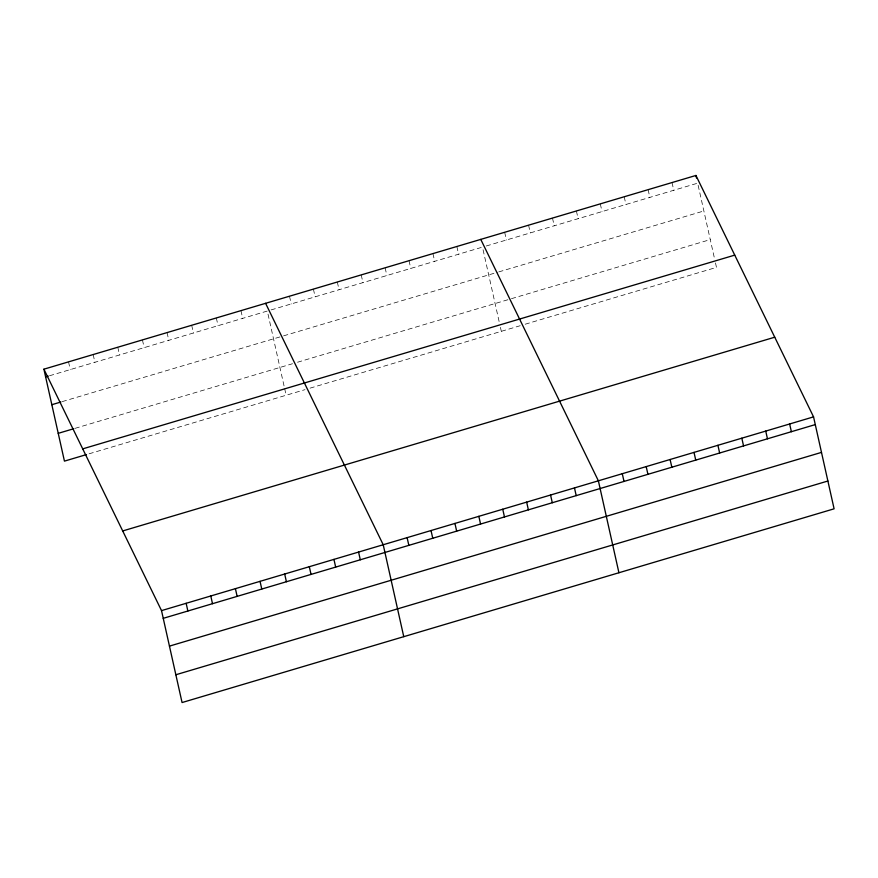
<?xml version="1.0" encoding="UTF-8"?>
<svg xmlns="http://www.w3.org/2000/svg" width="878" height="878" viewBox="0 0 878 878"><rect width="100%" height="100%" fill="white"/><g stroke="black" fill="none" stroke-linecap="round" stroke-linejoin="round"><path stroke-width="0.66" stroke-dasharray="4.39 3.29" d="M49.519 375.762L267.318 311.042L284.362 387.319M271.093 309.923L481.232 247.486M486.258 245.994L697.659 183.173L714.703 259.449M62.206 401.619L282.332 336.219M283.594 335.846L497.508 272.279M498.77 271.906L703.871 210.961M75.091 428.332L292.517 363.722M297.543 362.23L510.195 299.047M511.457 298.674L710.269 239.595M89.084 453.805L305.017 389.645M310.044 388.153L520.182 325.716M525.22 324.212L716.481 267.384L714.999 260.766M672.021 182.558L673.755 190.285M648.118 189.659L649.841 197.385M624.214 196.771L625.937 204.486M600.3 203.872L602.023 211.587M576.396 210.972L578.119 218.699M552.481 218.073L554.216 225.8M528.578 225.185L530.301 232.9M504.674 232.286L506.397 240.001M483.076 249.758L499.242 322.061M500.427 327.351L501.316 331.324M456.856 246.488L458.579 254.214M432.942 253.599L434.676 261.315M409.038 260.7L410.761 268.427M385.135 267.801L386.858 275.527M361.22 274.913L362.954 282.628M337.317 282.014L339.04 289.729M313.402 289.114L315.136 296.841M289.499 296.215L291.222 303.942M284.659 388.636L286.14 395.254M240.956 310.636L242.69 318.363M216.328 317.957L218.051 325.683M191.689 325.277L193.423 333.003M167.061 332.597L168.785 340.324M142.434 339.918L144.157 347.633M117.795 347.238L119.518 354.953M93.167 354.558L94.89 362.274M68.528 361.879L70.262 369.594"/><path stroke-width="1.32" d="M43.9 369.188L695.936 175.457L813.555 416.874L834.1 508.812L182.064 702.543L161.519 610.616L43.9 369.188L64.445 461.126L86.494 454.574M45.623 376.914L48.224 376.146M51.835 404.703L60.911 402.003M58.233 433.337L73.796 428.716M82.719 448.867L734.743 255.125M122.7 530.949L774.736 337.207M161.519 610.616L813.555 416.874M163.242 618.331L815.278 424.601M169.454 646.12L821.49 452.389M175.852 674.754L827.888 481.012M480.76 239.387L598.379 480.804L618.924 572.741M265.595 303.327L383.214 544.744L403.759 636.671M789.64 423.975L791.374 431.702M765.737 431.087L767.46 438.802M695.936 175.457L696.506 178.025M741.822 438.188L743.556 445.903M717.919 445.289L719.642 453.015M694.015 452.389L695.738 460.116M670.101 459.501L671.835 467.217M646.197 466.602L647.92 474.318M622.282 473.703L624.017 481.429M574.475 487.916L576.198 495.631M550.561 495.016L552.295 502.743M526.657 502.117L528.38 509.844M502.743 509.229L504.477 516.944M478.839 516.33L480.562 524.045M454.936 523.431L456.659 531.157M431.021 530.531L432.755 538.258M407.118 537.643L408.841 545.359M358.575 552.064L360.298 559.78M333.947 559.385L335.67 567.1M309.308 566.694L311.042 574.421M284.681 574.014L286.404 581.741M260.042 581.335L261.776 589.061M235.414 588.655L237.137 596.381M210.786 595.975L212.509 603.702M186.147 603.296L187.87 611.011"/></g></svg>
